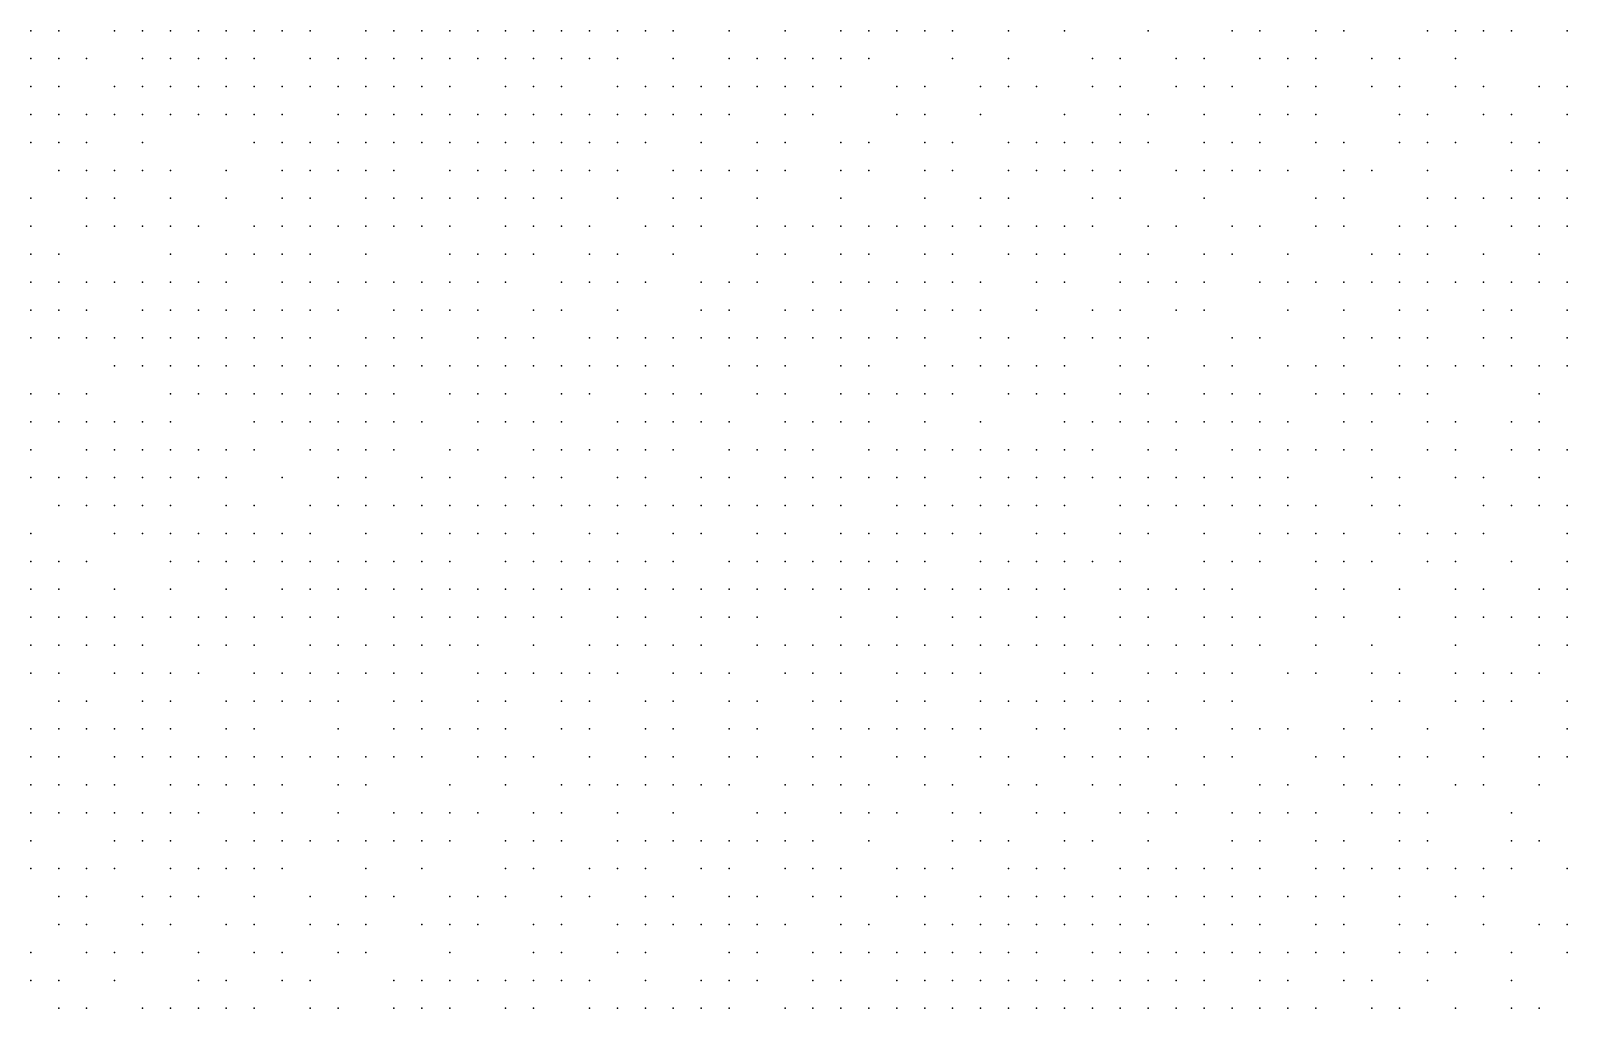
# Model space of a CAD drawing. Extents: x 429 to 793, y 817 to 1241.
# Drawn here: x 701.66 to 741.81, y 1055.32 to 1080.87 of the extents above; entities that cross this region are included whole.
import ezdxf

# ---------------------------------------------------------------- set-up
doc = ezdxf.new("R2010")
doc.units = 0

msp = doc.modelspace()

# ---------------------------------------------------------------- linework, layer by layer
for p in [(701.66, 1080.87, 201.163), (702.39, 1080.87, 201.115), (703.85, 1080.87, 200.645), (704.58, 1080.87, 200.278), (705.31, 1080.87, 199.633), (706.04, 1080.87, 199.17), (706.77, 1080.87, 199.068), (707.5, 1080.87, 198.39), (708.23, 1080.87, 198), (708.96, 1080.87, 197.768), (710.42, 1080.87, 197.277), (711.15, 1080.87, 196.85), (711.88, 1080.87, 196.733), (712.61, 1080.87, 196.42), (713.34, 1080.87, 196.03), (714.07, 1080.87, 195.64), (714.8, 1080.87, 195.51), (715.53, 1080.87, 195.12), (716.26, 1080.87, 194.683), (716.99, 1080.87, 194.367), (717.72, 1080.87, 193.714), (718.45, 1080.87, 193.183), (719.91, 1080.87, 192.343), (721.37, 1080.87, 191.603), (722.83, 1080.87, 190.417), (723.56, 1080.87, 189.913), (724.29, 1080.87, 189.41), (725.02, 1080.87, 188.497), (725.75, 1080.87, 188.003), (727.21, 1080.87, 186.348), (728.67, 1080.87, 184.32), (730.86, 1080.87, 181.657), (733.05, 1080.87, 178.73), (733.78, 1080.87, 177.65), (735.24, 1080.87, 176.01), (735.97, 1080.87, 175.04), (738.16, 1080.87, 172.507), (738.89, 1080.87, 171.533), (739.62, 1080.87, 170.993), (740.35, 1080.87, 169.987), (741.81, 1080.87, 168.51), (701.66, 1080.14, 200.967), (702.39, 1080.14, 200.583), (703.12, 1080.14, 200.27), (704.58, 1080.14, 200.043), (705.31, 1080.14, 199.647), (706.04, 1080.14, 199.29), (706.77, 1080.14, 198.983), (707.5, 1080.14, 198.557), (708.96, 1080.14, 198.13), (709.69, 1080.14, 197.907), (710.42, 1080.14, 197.378), (711.15, 1080.14, 197.155), (711.88, 1080.14, 197.038), (712.61, 1080.14, 196.68), (713.34, 1080.14, 196.29), (714.07, 1080.14, 196.024), (714.8, 1080.14, 195.758), (715.53, 1080.14, 195.23), (716.26, 1080.14, 194.803), (716.99, 1080.14, 194.487), (718.45, 1080.14, 193.317), (719.91, 1080.14, 192.602), (720.64, 1080.14, 192.063), (721.37, 1080.14, 191.65), (722.1, 1080.14, 191.227), (722.83, 1080.14, 190.684), (723.56, 1080.14, 189.877), (725.75, 1080.14, 188.095), (727.21, 1080.14, 186.35), (729.4, 1080.14, 183.183), (730.13, 1080.14, 182.093), (731.59, 1080.14, 179.973), (732.32, 1080.14, 178.937), (733.78, 1080.14, 177.445), (734.51, 1080.14, 176.73), (735.24, 1080.14, 175.86), (736.7, 1080.14, 174.373), (737.43, 1080.14, 173.652), (738.89, 1080.14, 171.82), (701.66, 1079.41, 201.193), (702.39, 1079.41, 200.837), (703.85, 1079.41, 200.48), (704.58, 1079.41, 200.323), (705.31, 1079.41, 199.788), (706.04, 1079.41, 199.63), (706.77, 1079.41, 199.2), (707.5, 1079.41, 198.99), (708.23, 1079.41, 198.79), (708.96, 1079.41, 198.39), (709.69, 1079.41, 198.253), (710.42, 1079.41, 197.857), (711.15, 1079.41, 197.46), (711.88, 1079.41, 197.07), (712.61, 1079.41, 196.787), (714.07, 1079.41, 196.131), (714.8, 1079.41, 195.865), (715.53, 1079.41, 195.34), (716.99, 1079.41, 194.597), (717.72, 1079.41, 194.17), (718.45, 1079.41, 193.575), (719.18, 1079.41, 192.98), (719.91, 1079.41, 192.693), (720.64, 1079.41, 192.153), (721.37, 1079.41, 191.667), (722.1, 1079.41, 191.173), (722.83, 1079.41, 190.631), (724.29, 1079.41, 189.32), (725.02, 1079.41, 188.417), (726.48, 1079.41, 186.793), (727.21, 1079.41, 186.267), (727.94, 1079.41, 185.255), (729.4, 1079.41, 183.61), (730.13, 1079.41, 182.53), (731.59, 1079.41, 180.337), (732.32, 1079.41, 179.763), (733.05, 1079.41, 178.888), (734.51, 1079.41, 176.78), (735.24, 1079.41, 175.81), (736.7, 1079.41, 174.223), (737.43, 1079.41, 173.707), (738.89, 1079.41, 171.64), (739.62, 1079.41, 171.137), (741.08, 1079.41, 169.668), (741.81, 1079.41, 168.913), (701.66, 1078.68, 201.627), (702.39, 1078.68, 201.245), (703.12, 1078.68, 201.29), (703.85, 1078.68, 200.93), (704.58, 1078.68, 200.57), (705.31, 1078.68, 200.21), (706.04, 1078.68, 200.008), (706.77, 1078.68, 199.85), (707.5, 1078.68, 199.45), (708.23, 1078.68, 199.05), (709.69, 1078.68, 198.376), (710.42, 1078.68, 198.102), (711.15, 1078.68, 197.563), (711.88, 1078.68, 197.28), (712.61, 1078.68, 196.893), (713.34, 1078.68, 196.503), (714.07, 1078.68, 196.238), (714.8, 1078.68, 195.837), (715.53, 1078.68, 195.45), (716.26, 1078.68, 195.15), (716.99, 1078.68, 194.677), (717.72, 1078.68, 194.26), (718.45, 1078.68, 193.833), (719.18, 1078.68, 193.323), (719.91, 1078.68, 192.657), (721.37, 1078.68, 191.683), (722.1, 1078.68, 191.19), (724.29, 1078.68, 189.247), (725.02, 1078.68, 188.193), (726.48, 1078.68, 187.19), (728.67, 1078.68, 183.975), (730.13, 1078.68, 182.36), (730.86, 1078.68, 181.237), (732.32, 1078.68, 179.713), (733.78, 1078.68, 177.962), (734.51, 1078.68, 177.09), (735.24, 1078.68, 176.115), (737.43, 1078.68, 173.603), (738.16, 1078.68, 173.025), (739.62, 1078.68, 170.91), (740.35, 1078.68, 170.52), (741.81, 1078.68, 168.45), (701.66, 1077.95, 201.77), (702.39, 1077.95, 201.65), (703.12, 1077.95, 201.23), (704.58, 1077.95, 200.69), (707.5, 1077.95, 199.583), (708.23, 1077.95, 199.143), (708.96, 1077.95, 198.837), (709.69, 1077.95, 198.562), (710.42, 1077.95, 198.195), (711.15, 1077.95, 197.667), (711.88, 1077.95, 197.383), (712.61, 1077.95, 196.997), (713.34, 1077.95, 196.61), (714.07, 1077.95, 196.223), (714.8, 1077.95, 195.917), (715.53, 1077.95, 195.53), (716.26, 1077.95, 195.23), (716.99, 1077.95, 194.767), (717.72, 1077.95, 194.35), (719.18, 1077.95, 193.497), (720.64, 1077.95, 192.187), (721.37, 1077.95, 191.7), (722.83, 1077.95, 190.713), (723.56, 1077.95, 189.697), (725.02, 1077.95, 188.65), (725.75, 1077.95, 187.59), (727.21, 1077.95, 185.973), (727.94, 1077.95, 184.887), (728.67, 1077.95, 184.343), (729.4, 1077.95, 183.263), (730.13, 1077.95, 182.19), (730.86, 1077.95, 181.123), (732.32, 1077.95, 179.563), (733.05, 1077.95, 178.533), (733.78, 1077.95, 178.017), (735.24, 1077.95, 175.96), (735.97, 1077.95, 175.45), (737.43, 1077.95, 173.907), (738.16, 1077.95, 172.86), (738.89, 1077.95, 171.82), (740.35, 1077.95, 170.545), (741.08, 1077.95, 169.79), (702.39, 1077.22, 201.688), (703.12, 1077.22, 201.29), (703.85, 1077.22, 200.99), (704.58, 1077.22, 200.75), (705.31, 1077.22, 200.45), (706.77, 1077.22, 199.97), (708.23, 1077.22, 199.317), (708.96, 1077.22, 198.93), (709.69, 1077.22, 198.543), (710.42, 1077.22, 198.393), (711.15, 1077.22, 197.77), (712.61, 1077.22, 197.233), (713.34, 1077.22, 196.697), (714.07, 1077.22, 196.39), (714.8, 1077.22, 195.997), (715.53, 1077.22, 195.61), (716.26, 1077.22, 195.31), (716.99, 1077.22, 194.857), (718.45, 1077.22, 194.08), (719.18, 1077.22, 193.587), (719.91, 1077.22, 192.655), (720.64, 1077.22, 192.337), (721.37, 1077.22, 191.513), (722.83, 1077.22, 190.527), (723.56, 1077.22, 189.693), (725.02, 1077.22, 187.94), (725.75, 1077.22, 187.41), (727.21, 1077.22, 185.737), (727.94, 1077.22, 184.82), (728.67, 1077.22, 183.615), (729.4, 1077.22, 183.157), (730.13, 1077.22, 182.03), (731.59, 1077.22, 180.45), (732.32, 1077.22, 179.685), (733.05, 1077.22, 178.915), (733.78, 1077.22, 177.927), (734.51, 1077.22, 177.053), (735.97, 1077.22, 175.408), (736.7, 1077.22, 174.815), (738.16, 1077.22, 173.193), (740.35, 1077.22, 170.678), (741.08, 1077.22, 169.67), (741.81, 1077.22, 168.703), (701.66, 1076.49, 201.683), (703.12, 1076.49, 201.367), (703.85, 1076.49, 201.05), (705.31, 1076.49, 200.57), (706.77, 1076.49, 200.09), (708.23, 1076.49, 199.383), (708.96, 1076.49, 199.01), (710.42, 1076.49, 198.48), (711.15, 1076.49, 197.857), (711.88, 1076.49, 197.588), (712.61, 1076.49, 197.32), (713.34, 1076.49, 196.783), (714.07, 1076.49, 196.477), (714.8, 1076.49, 196.083), (715.53, 1076.49, 195.69), (716.99, 1076.49, 194.697), (718.45, 1076.49, 193.56), (719.18, 1076.49, 193.427), (720.64, 1076.49, 192.15), (722.83, 1076.49, 190.313), (725.02, 1076.49, 187.76), (726.48, 1076.49, 186.237), (727.21, 1076.49, 185.707), (729.4, 1076.49, 182.513), (730.13, 1076.49, 181.443), (732.32, 1076.49, 179.232), (735.24, 1076.49, 176.158), (735.97, 1076.49, 175.283), (738.16, 1076.49, 173.072), (738.89, 1076.49, 172.18), (739.62, 1076.49, 171.587), (740.35, 1076.49, 170.563), (741.08, 1076.49, 170.057), (741.81, 1076.49, 169.127), (701.66, 1075.76, 201.755), (703.12, 1075.76, 201.372), (703.85, 1075.76, 201.095), (704.58, 1075.76, 200.86), (705.31, 1075.76, 200.67), (706.04, 1075.76, 200.38), (707.5, 1075.76, 199.837), (708.23, 1075.76, 199.463), (708.96, 1075.76, 199.09), (709.69, 1075.76, 198.71), (710.42, 1075.76, 198.33), (711.15, 1075.76, 198.03), (711.88, 1075.76, 197.675), (712.61, 1075.76, 197.257), (714.07, 1075.76, 196.54), (714.8, 1075.76, 196.21), (715.53, 1075.76, 195.537), (716.26, 1075.76, 195.113), (717.72, 1075.76, 194.12), (718.45, 1075.76, 193.693), (719.18, 1075.76, 193.263), (720.64, 1075.76, 191.65), (721.37, 1075.76, 191.14), (722.1, 1075.76, 190.62), (722.83, 1075.76, 190.1), (723.56, 1075.76, 189.09), (724.29, 1075.76, 188.6), (725.02, 1075.76, 187.613), (725.75, 1075.76, 187.117), (726.48, 1075.76, 186.09), (727.21, 1075.76, 185.56), (727.94, 1075.76, 184.54), (728.67, 1075.76, 183.963), (729.4, 1075.76, 182.91), (730.86, 1075.76, 181.35), (731.59, 1075.76, 180.31), (733.05, 1075.76, 178.78), (733.78, 1075.76, 178.01), (735.24, 1075.76, 176.22), (735.97, 1075.76, 175.71), (737.43, 1075.76, 173.66), (738.16, 1075.76, 173.14), (738.89, 1075.76, 172.177), (740.35, 1075.76, 170.527), (741.08, 1075.76, 169.983), (741.81, 1075.76, 169.43), (701.66, 1075.03, 201.74), (702.39, 1075.03, 201.51), (705.31, 1075.03, 200.48), (706.77, 1075.03, 199.95), (707.5, 1075.03, 199.73), (708.23, 1075.03, 199.543), (708.96, 1075.03, 199.17), (710.42, 1075.03, 198.41), (712.61, 1075.03, 197.117), (713.34, 1075.03, 196.73), (714.07, 1075.03, 196.4), (714.8, 1075.03, 196.07), (716.26, 1075.03, 194.96), (716.99, 1075.03, 194.383), (718.45, 1075.03, 193.53), (720.64, 1075.03, 191.818), (721.37, 1075.03, 190.943), (722.83, 1075.03, 189.703), (723.56, 1075.03, 188.877), (725.02, 1075.03, 187.625), (725.75, 1075.03, 186.88), (727.21, 1075.03, 185.41), (727.94, 1075.03, 184.308), (728.67, 1075.03, 183.25), (730.13, 1075.03, 181.71), (730.86, 1075.03, 181.203), (732.32, 1075.03, 179.613), (733.05, 1075.03, 178.645), (734.51, 1075.03, 177.115), (736.7, 1075.03, 174.825), (737.43, 1075.03, 174.06), (738.16, 1075.03, 173.5), (739.62, 1075.03, 171.735), (741.08, 1075.03, 169.943), (701.66, 1074.3, 201.693), (702.39, 1074.3, 201.555), (703.12, 1074.3, 201.208), (703.85, 1074.3, 201.14), (704.58, 1074.3, 200.857), (705.31, 1074.3, 200.573), (706.04, 1074.3, 200.29), (706.77, 1074.3, 199.897), (708.23, 1074.3, 199.337), (708.96, 1074.3, 198.945), (709.69, 1074.3, 198.772), (710.42, 1074.3, 198.193), (711.15, 1074.3, 197.83), (711.88, 1074.3, 197.437), (712.61, 1074.3, 196.977), (713.34, 1074.3, 196.59), (714.07, 1074.3, 196.26), (715.53, 1074.3, 195.23), (716.26, 1074.3, 194.872), (716.99, 1074.3, 194.22), (717.72, 1074.3, 193.793), (719.18, 1074.3, 192.776), (719.91, 1074.3, 192.071), (720.64, 1074.3, 191.28), (722.1, 1074.3, 190.21), (722.83, 1074.3, 189.673), (723.56, 1074.3, 188.663), (724.29, 1074.3, 187.743), (725.02, 1074.3, 187.048), (725.75, 1074.3, 186.655), (726.48, 1074.3, 185.79), (727.94, 1074.3, 184.103), (728.67, 1074.3, 183.56), (730.13, 1074.3, 181.55), (730.86, 1074.3, 181.043), (731.59, 1074.3, 180.49), (732.32, 1074.3, 179.523), (733.78, 1074.3, 178.003), (734.51, 1074.3, 176.99), (735.24, 1074.3, 176.483), (735.97, 1074.3, 175.47), (736.7, 1074.3, 174.96), (737.43, 1074.3, 173.94), (738.16, 1074.3, 173.508), (738.89, 1074.3, 172.732), (739.62, 1074.3, 171.877), (740.35, 1074.3, 170.85), (741.08, 1074.3, 170.42), (741.81, 1074.3, 169.65), (701.66, 1073.57, 201.623), (702.39, 1073.57, 201.275), (703.12, 1073.57, 200.86), (704.58, 1073.57, 200.435), (705.31, 1073.57, 200.302), (706.04, 1073.57, 200.035), (706.77, 1073.57, 199.682), (707.5, 1073.57, 199.505), (708.23, 1073.57, 199.113), (708.96, 1073.57, 198.548), (709.69, 1073.57, 198.357), (711.15, 1073.57, 197.63), (711.88, 1073.57, 197.237), (712.61, 1073.57, 196.843), (713.34, 1073.57, 196.293), (714.8, 1073.57, 195.331), (715.53, 1073.57, 195.067), (716.99, 1073.57, 194.053), (719.18, 1073.57, 192.323), (719.91, 1073.57, 191.897), (721.37, 1073.57, 190.55), (722.1, 1073.57, 190.013), (722.83, 1073.57, 188.94), (724.29, 1073.57, 188.02), (725.02, 1073.57, 187.097), (725.75, 1073.57, 186.633), (726.48, 1073.57, 185.69), (727.94, 1073.57, 184.042), (729.4, 1073.57, 182.622), (730.13, 1073.57, 181.863), (731.59, 1073.57, 180.407), (732.32, 1073.57, 179.597), (734.51, 1073.57, 177.427), (735.97, 1073.57, 175.8), (737.43, 1073.57, 174.383), (738.16, 1073.57, 173.33), (739.62, 1073.57, 171.757), (740.35, 1073.57, 171.303), (741.81, 1073.57, 169.56), (701.66, 1072.84, 201.1), (702.39, 1072.84, 200.927), (703.12, 1072.84, 200.58), (703.85, 1072.84, 200.507), (704.58, 1072.84, 200.18), (705.31, 1072.84, 200.047), (706.04, 1072.84, 199.78), (706.77, 1072.84, 199.427), (707.5, 1072.84, 199.073), (708.23, 1072.84, 198.72), (708.96, 1072.84, 198.34), (710.42, 1072.84, 197.795), (711.15, 1072.84, 197.415), (711.88, 1072.84, 197.228), (713.34, 1072.84, 196.137), (714.07, 1072.84, 195.723), (714.8, 1072.84, 195.31), (716.26, 1072.84, 194.313), (716.99, 1072.84, 193.887), (717.72, 1072.84, 193.077), (718.45, 1072.84, 192.693), (719.18, 1072.84, 192.15), (719.91, 1072.84, 191.612), (720.64, 1072.84, 190.904), (721.37, 1072.84, 190.367), (722.1, 1072.84, 189.47), (722.83, 1072.84, 189.205), (723.56, 1072.84, 188.333), (724.29, 1072.84, 187.873), (725.02, 1072.84, 186.95), (726.48, 1072.84, 185.457), (727.21, 1072.84, 184.73), (728.67, 1072.84, 182.92), (729.4, 1072.84, 182.423), (730.13, 1072.84, 181.727), (730.86, 1072.84, 180.863), (733.05, 1072.84, 178.733), (733.78, 1072.84, 177.863), (735.97, 1072.84, 175.777), (736.7, 1072.84, 175.27), (737.43, 1072.84, 174.505), (738.16, 1072.84, 173.74), (739.62, 1072.84, 172.21), (740.35, 1072.84, 171.44), (741.81, 1072.84, 170.13), (703.85, 1072.11, 200.242), (704.58, 1072.11, 199.905), (705.31, 1072.11, 199.842), (706.04, 1072.11, 199.505), (706.77, 1072.11, 199.378), (707.5, 1072.11, 198.808), (708.23, 1072.11, 198.475), (708.96, 1072.11, 198.132), (709.69, 1072.11, 197.96), (710.42, 1072.11, 197.58), (711.15, 1072.11, 197.012), (711.88, 1072.11, 196.95), (712.61, 1072.11, 196.387), (713.34, 1072.11, 195.98), (714.07, 1072.11, 195.567), (714.8, 1072.11, 195.153), (715.53, 1072.11, 194.74), (716.26, 1072.11, 193.663), (716.99, 1072.11, 193.237), (717.72, 1072.11, 192.853), (718.45, 1072.11, 192.47), (719.91, 1072.11, 191.21), (720.64, 1072.11, 190.717), (721.37, 1072.11, 189.735), (722.83, 1072.11, 188.647), (723.56, 1072.11, 188.187), (725.02, 1072.11, 186.657), (725.75, 1072.11, 185.73), (726.48, 1072.11, 185.237), (727.21, 1072.11, 184.25), (727.94, 1072.11, 183.757), (728.67, 1072.11, 183.263), (730.13, 1072.11, 181.777), (730.86, 1072.11, 180.852), (732.32, 1072.11, 179.293), (733.05, 1072.11, 178.797), (734.51, 1072.11, 177.293), (735.24, 1072.11, 176.79), (735.97, 1072.11, 175.713), (737.43, 1072.11, 174.075), (738.16, 1072.11, 173.198), (738.89, 1072.11, 172.657), (739.62, 1072.11, 172.12), (740.35, 1072.11, 171.613), (741.08, 1072.11, 170.59), (741.81, 1072.11, 169.59), (701.66, 1071.38, 200.66), (702.39, 1071.38, 200.537), (703.12, 1071.38, 200.29), (705.31, 1071.38, 199.568), (706.04, 1071.38, 199.103), (706.77, 1071.38, 198.897), (707.5, 1071.38, 198.563), (708.23, 1071.38, 198.23), (708.96, 1071.38, 197.887), (709.69, 1071.38, 197.543), (710.42, 1071.38, 197.2), (711.15, 1071.38, 196.722), (712.61, 1071.38, 196.112), (713.34, 1071.38, 195.497), (714.07, 1071.38, 195.015), (715.53, 1071.38, 193.873), (716.26, 1071.38, 193.44), (717.72, 1071.38, 192.63), (718.45, 1071.38, 192.14), (719.18, 1071.38, 191.48), (720.64, 1071.38, 190), (721.37, 1071.38, 189.5), (722.83, 1071.38, 188.357), (723.56, 1071.38, 187.738), (724.29, 1071.38, 186.98), (725.02, 1071.38, 186.52), (725.75, 1071.38, 185.525), (727.21, 1071.38, 184.08), (727.94, 1071.38, 183.667), (728.67, 1071.38, 182.635), (730.13, 1071.38, 181.687), (730.86, 1071.38, 180.67), (732.32, 1071.38, 179.68), (733.05, 1071.38, 178.688), (733.78, 1071.38, 178.195), (735.24, 1071.38, 176.695), (735.97, 1071.38, 176.157), (736.7, 1071.38, 175.175), (737.43, 1071.38, 174.665), (738.16, 1071.38, 173.98), (741.08, 1071.38, 170.935), (701.66, 1070.65, 200.37), (702.39, 1070.65, 200.247), (703.12, 1070.65, 200), (703.85, 1070.65, 199.743), (704.58, 1070.65, 199.487), (705.31, 1070.65, 199.23), (707.5, 1070.65, 198.29), (708.23, 1070.65, 197.85), (708.96, 1070.65, 197.783), (709.69, 1070.65, 197.335), (710.42, 1070.65, 196.83), (711.15, 1070.65, 196.44), (711.88, 1070.65, 196.245), (713.34, 1070.65, 195.152), (714.07, 1070.65, 194.49), (714.8, 1070.65, 194.09), (715.53, 1070.65, 193.711), (716.99, 1070.65, 192.79), (717.72, 1070.65, 192.353), (718.45, 1070.65, 191.753), (719.18, 1070.65, 191.26), (719.91, 1070.65, 190.41), (721.37, 1070.65, 189.357), (722.1, 1070.65, 188.857), (722.83, 1070.65, 188.213), (723.56, 1070.65, 187.595), (725.02, 1070.65, 186.38), (726.48, 1070.65, 184.963), (728.67, 1070.65, 183.083), (729.4, 1070.65, 182.093), (730.13, 1070.65, 181.527), (730.86, 1070.65, 181.04), (731.59, 1070.65, 180.06), (732.32, 1070.65, 179.57), (733.05, 1070.65, 178.83), (733.78, 1070.65, 178.09), (734.51, 1070.65, 177.593), (735.97, 1070.65, 176.093), (736.7, 1070.65, 175.08), (738.16, 1070.65, 174.06), (738.89, 1070.65, 173.148), (740.35, 1070.65, 171.523), (741.08, 1070.65, 171.017), (701.66, 1069.92, 199.965), (703.12, 1069.92, 199.595), (703.85, 1069.92, 199.21), (704.58, 1069.92, 199.085), (705.31, 1069.92, 198.835), (706.04, 1069.92, 198.512), (706.77, 1069.92, 198.35), (707.5, 1069.92, 197.91), (708.96, 1069.92, 197.403), (709.69, 1069.92, 196.797), (710.42, 1069.92, 196.46), (711.15, 1069.92, 196.07), (712.61, 1069.92, 195.29), (713.34, 1069.92, 194.827), (714.8, 1069.92, 193.873), (715.53, 1069.92, 193.494), (716.26, 1069.92, 193.007), (716.99, 1069.92, 192.573), (717.72, 1069.92, 191.917), (718.45, 1069.92, 191.477), (719.91, 1069.92, 190.09), (720.64, 1069.92, 189.633), (721.37, 1069.92, 189.173), (722.1, 1069.92, 188.53), (723.56, 1069.92, 187.157), (724.29, 1069.92, 186.7), (725.02, 1069.92, 185.78), (725.75, 1069.92, 185.32), (726.48, 1069.92, 184.918), (727.21, 1069.92, 184.246), (727.94, 1069.92, 183.44), (728.67, 1069.92, 182.97), (729.4, 1069.92, 182.098), (730.86, 1069.92, 180.525), (731.59, 1069.92, 180.01), (733.05, 1069.92, 178.77), (733.78, 1069.92, 178.03), (734.51, 1069.92, 177.573), (735.24, 1069.92, 177.04), (735.97, 1069.92, 176.198), (736.7, 1069.92, 175.438), (738.16, 1069.92, 174.03), (738.89, 1069.92, 173.51), (740.35, 1069.92, 171.985), (741.08, 1069.92, 170.97), (741.81, 1069.92, 170.46), (701.66, 1069.19, 199.427), (702.39, 1069.19, 199.577), (703.12, 1069.19, 199.2), (703.85, 1069.19, 198.94), (704.58, 1069.19, 198.69), (705.31, 1069.19, 198.44), (706.04, 1069.19, 198.117), (706.77, 1069.19, 197.793), (708.23, 1069.19, 197.47), (709.69, 1069.19, 196.525), (710.42, 1069.19, 196.085), (711.88, 1069.19, 195.313), (712.61, 1069.19, 194.94), (714.07, 1069.19, 193.902), (714.8, 1069.19, 193.657), (715.53, 1069.19, 193.223), (716.99, 1069.19, 191.7), (717.72, 1069.19, 191.26), (719.18, 1069.19, 190.363), (719.91, 1069.19, 190.058), (721.37, 1069.19, 188.683), (722.1, 1069.19, 188.377), (722.83, 1069.19, 187.517), (723.56, 1069.19, 187.06), (724.29, 1069.19, 186.603), (725.02, 1069.19, 185.683), (726.48, 1069.19, 184.783), (727.21, 1069.19, 184.179), (727.94, 1069.19, 183.373), (728.67, 1069.19, 182.875), (729.4, 1069.19, 181.935), (730.13, 1069.19, 181.695), (730.86, 1069.19, 180.965), (731.59, 1069.19, 179.988), (732.32, 1069.19, 179.505), (733.05, 1069.19, 179.015), (733.78, 1069.19, 178.37), (734.51, 1069.19, 177.513), (736.7, 1069.19, 175.393), (737.43, 1069.19, 174.99), (738.89, 1069.19, 173.47), (739.62, 1069.19, 172.96), (741.08, 1069.19, 171.43), (702.39, 1068.46, 198.78), (703.12, 1068.46, 198.803), (703.85, 1068.46, 198.415), (704.58, 1068.46, 198.428), (705.31, 1068.46, 198.04), (706.77, 1068.46, 197.555), (707.5, 1068.46, 197.08), (708.96, 1068.46, 196.59), (709.69, 1068.46, 196.15), (710.42, 1068.46, 195.605), (711.15, 1068.46, 195.337), (711.88, 1068.46, 194.963), (712.61, 1068.46, 194.59), (713.34, 1068.46, 194.207), (714.07, 1068.46, 193.823), (714.8, 1068.46, 193.44), (715.53, 1068.46, 193.007), (716.26, 1068.46, 192.325), (716.99, 1068.46, 191.67), (717.72, 1068.46, 191.2), (718.45, 1068.46, 190.633), (719.18, 1068.46, 190.21), (719.91, 1068.46, 189.905), (720.64, 1068.46, 189.143), (721.37, 1068.46, 188.683), (722.1, 1068.46, 187.837), (722.83, 1068.46, 187.4), (724.29, 1068.46, 186.507), (725.02, 1068.46, 185.603), (725.75, 1068.46, 185.16), (726.48, 1068.46, 184.703), (727.21, 1068.46, 184.167), (727.94, 1068.46, 183.25), (728.67, 1068.46, 182.79), (730.13, 1068.46, 181.37), (730.86, 1068.46, 180.89), (731.59, 1068.46, 180.407), (732.32, 1068.46, 179.44), (733.05, 1068.46, 178.95), (733.78, 1068.46, 178.46), (734.51, 1068.46, 177.583), (735.24, 1068.46, 176.99), (736.7, 1068.46, 175.493), (737.43, 1068.46, 174.595), (739.62, 1068.46, 172.95), (740.35, 1068.46, 172.43), (741.08, 1068.46, 171.535), (741.81, 1068.46, 171.13), (701.66, 1067.73, 199.125), (703.85, 1067.73, 197.883), (704.58, 1067.73, 198.027), (705.31, 1067.73, 197.64), (706.04, 1067.73, 197.598), (706.77, 1067.73, 197.007), (707.5, 1067.73, 196.69), (708.23, 1067.73, 196.363), (708.96, 1067.73, 196.037), (710.42, 1067.73, 195.71), (711.88, 1067.73, 194.728), (712.61, 1067.73, 194.16), (713.34, 1067.73, 193.73), (714.07, 1067.73, 193.067), (714.8, 1067.73, 193.253), (716.26, 1067.73, 192.045), (716.99, 1067.73, 191.39), (718.45, 1067.73, 190.447), (719.18, 1067.73, 190.023), (720.64, 1067.73, 188.99), (721.37, 1067.73, 188.567), (722.83, 1067.73, 187.283), (723.56, 1067.73, 186.847), (724.29, 1067.73, 186.41), (725.02, 1067.73, 185.523), (725.75, 1067.73, 185.08), (726.48, 1067.73, 184.623), (727.94, 1067.73, 183.33), (728.67, 1067.73, 182.64), (730.13, 1067.73, 181.323), (730.86, 1067.73, 180.83), (732.32, 1067.73, 179.777), (733.78, 1067.73, 178.427), (734.51, 1067.73, 177.93), (735.24, 1067.73, 177.195), (735.97, 1067.73, 176.46), (737.43, 1067.73, 174.955), (738.16, 1067.73, 174.452), (738.89, 1067.73, 173.805), (739.62, 1067.73, 172.92), (741.81, 1067.73, 171.353), (701.66, 1067, 198.6), (702.39, 1067, 198.37), (703.12, 1067, 198.127), (705.31, 1067, 197.25), (706.04, 1067, 197.012), (706.77, 1067, 196.775), (707.5, 1067, 196.385), (708.23, 1067, 196.293), (708.96, 1067, 195.895), (709.69, 1067, 195.42), (710.42, 1067, 195.05), (711.15, 1067, 194.865), (711.88, 1067, 194.443), (712.61, 1067, 193.875), (714.07, 1067, 192.88), (714.8, 1067, 192.515), (715.53, 1067, 192.013), (716.26, 1067, 191.58), (716.99, 1067, 191.14), (717.72, 1067, 190.842), (718.45, 1067, 190.551), (719.91, 1067, 189.257), (720.64, 1067, 188.863), (721.37, 1067, 188.467), (722.1, 1067, 187.913), (722.83, 1067, 187.183), (723.56, 1067, 186.747), (724.29, 1067, 186.33), (725.02, 1067, 185.463), (726.48, 1067, 184.503), (727.21, 1067, 184.057), (727.94, 1067, 183.153), (728.67, 1067, 182.95), (729.4, 1067, 182.26), (730.13, 1067, 181.757), (732.32, 1067, 179.728), (733.05, 1067, 178.883), (733.78, 1067, 178.615), (735.24, 1067, 177.4), (735.97, 1067, 176.42), (736.7, 1067, 175.92), (738.16, 1067, 174.42), (738.89, 1067, 173.913), (740.35, 1067, 172.64), (741.81, 1067, 171.355), (701.66, 1066.27, 198.187), (702.39, 1066.27, 198.06), (703.85, 1066.27, 197.695), (705.31, 1066.27, 197.315), (706.77, 1066.27, 196.47), (708.23, 1066.27, 195.988), (708.96, 1066.27, 195.447), (709.69, 1066.27, 195.13), (710.42, 1066.27, 194.812), (711.15, 1066.27, 194.495), (711.88, 1066.27, 194.02), (712.61, 1066.27, 193.64), (713.34, 1066.27, 193.37), (714.07, 1066.27, 193.125), (714.8, 1066.27, 192.355), (715.53, 1066.27, 192.15), (716.26, 1066.27, 191.785), (716.99, 1066.27, 190.983), (717.72, 1066.27, 190.685), (718.45, 1066.27, 190.394), (719.18, 1066.27, 189.523), (719.91, 1066.27, 189.13), (720.64, 1066.27, 188.737), (721.37, 1066.27, 188.34), (722.1, 1066.27, 187.812), (722.83, 1066.27, 187.083), (723.56, 1066.27, 186.667), (724.29, 1066.27, 186.25), (725.02, 1066.27, 185.323), (725.75, 1066.27, 184.9), (726.48, 1066.27, 184.453), (727.21, 1066.27, 184.007), (727.94, 1066.27, 183.103), (728.67, 1066.27, 182.647), (730.13, 1066.27, 181.717), (730.86, 1066.27, 181.128), (731.59, 1066.27, 180.295), (732.32, 1066.27, 179.82), (733.05, 1066.27, 179.34), (735.24, 1066.27, 177.403), (735.97, 1066.27, 176.917), (737.43, 1066.27, 175.68), (738.89, 1066.27, 173.923), (739.62, 1066.27, 173.42), (741.08, 1066.27, 171.875), (741.81, 1066.27, 171.36), (701.66, 1065.54, 198.077), (702.39, 1065.54, 197.75), (703.12, 1065.54, 197.497), (703.85, 1065.54, 197.37), (704.58, 1065.54, 196.99), (705.31, 1065.54, 196.625), (706.04, 1065.54, 196.687), (706.77, 1065.54, 196.383), (707.5, 1065.54, 196.08), (708.23, 1065.54, 195.525), (708.96, 1065.54, 195.168), (709.69, 1065.54, 194.97), (711.15, 1065.54, 194.23), (711.88, 1065.54, 193.863), (712.61, 1065.54, 193.323), (713.34, 1065.54, 193.21), (714.07, 1065.54, 192.56), (714.8, 1065.54, 192.195), (715.53, 1065.54, 191.697), (716.99, 1065.54, 190.827), (717.72, 1065.54, 190.23), (719.18, 1065.54, 189.397), (719.91, 1065.54, 189.003), (720.64, 1065.54, 188.61), (722.83, 1065.54, 187.003), (724.29, 1065.54, 186.17), (725.75, 1065.54, 184.897), (726.48, 1065.54, 184.562), (727.94, 1065.54, 183.557), (728.67, 1065.54, 182.643), (730.13, 1065.54, 181.837), (730.86, 1065.54, 180.775), (732.32, 1065.54, 179.823), (733.05, 1065.54, 179.35), (733.78, 1065.54, 178.867), (735.24, 1065.54, 177.413), (735.97, 1065.54, 176.922), (737.43, 1065.54, 175.31), (738.89, 1065.54, 174.437), (739.62, 1065.54, 173.933), (740.35, 1065.54, 172.913), (741.08, 1065.54, 172.397), (741.81, 1065.54, 171.88), (701.66, 1064.81, 197.833), (702.39, 1064.81, 197.58), (703.12, 1064.81, 197.423), (703.85, 1064.81, 197.095), (704.58, 1064.81, 197.042), (706.04, 1064.81, 196.26), (706.77, 1064.81, 196.115), (707.5, 1064.81, 195.825), (708.96, 1064.81, 195.007), (709.69, 1064.81, 194.81), (710.42, 1064.81, 194.492), (711.15, 1064.81, 194.073), (711.88, 1064.81, 193.55), (712.61, 1064.81, 193.167), (713.34, 1064.81, 192.783), (714.8, 1064.81, 191.97), (716.26, 1064.81, 191.11), (716.99, 1064.81, 190.776), (717.72, 1064.81, 190.442), (718.45, 1064.81, 190.107), (719.18, 1064.81, 189.397), (720.64, 1064.81, 188.61), (721.37, 1064.81, 188.015), (722.1, 1064.81, 187.413), (722.83, 1064.81, 186.997), (723.56, 1064.81, 186.58), (724.29, 1064.81, 186.157), (725.02, 1064.81, 185.733), (725.75, 1064.81, 184.893), (726.48, 1064.81, 184.447), (727.21, 1064.81, 184), (727.94, 1064.81, 183.553), (728.67, 1064.81, 182.643), (729.4, 1064.81, 182.19), (730.13, 1064.81, 181.72), (730.86, 1064.81, 181.25), (731.59, 1064.81, 180.78), (732.32, 1064.81, 180.07), (733.05, 1064.81, 179.36), (733.78, 1064.81, 178.877), (735.24, 1064.81, 177.423), (736.7, 1064.81, 176.45), (738.89, 1064.81, 174.573), (741.08, 1064.81, 172.415), (741.81, 1064.81, 171.895), (701.66, 1064.08, 197.663), (702.39, 1064.08, 197.41), (703.85, 1064.08, 196.877), (704.58, 1064.08, 196.44), (705.31, 1064.08, 196.35), (706.04, 1064.08, 195.86), (707.5, 1064.08, 195.329), (708.23, 1064.08, 195.263), (708.96, 1064.08, 194.957), (709.69, 1064.08, 194.65), (710.42, 1064.08, 194.283), (711.15, 1064.08, 193.917), (711.88, 1064.08, 193.5), (713.34, 1064.08, 192.733), (714.07, 1064.08, 192.36), (714.8, 1064.08, 192.065), (715.53, 1064.08, 191.73), (716.26, 1064.08, 191.093), (716.99, 1064.08, 190.759), (718.45, 1064.08, 189.797), (719.18, 1064.08, 189.4), (719.91, 1064.08, 189.003), (721.37, 1064.08, 188.213), (722.1, 1064.08, 187.407), (722.83, 1064.08, 186.99), (724.29, 1064.08, 186.15), (725.02, 1064.08, 185.73), (725.75, 1064.08, 185.207), (726.48, 1064.08, 184.557), (728.67, 1064.08, 183.097), (729.4, 1064.08, 182.532), (730.86, 1064.08, 181.257), (731.59, 1064.08, 180.79), (732.32, 1064.08, 180.317), (733.05, 1064.08, 179.723), (734.51, 1064.08, 178.41), (735.24, 1064.08, 177.93), (736.7, 1064.08, 176.47), (737.43, 1064.08, 175.973), (738.89, 1064.08, 174.458), (739.62, 1064.08, 174.205), (740.35, 1064.08, 173.45), (741.08, 1064.08, 172.94), (702.39, 1063.35, 197.24), (703.12, 1063.35, 197.038), (704.58, 1063.35, 196.41), (705.31, 1063.35, 196.19), (706.77, 1063.35, 195.733), (707.5, 1063.35, 195.286), (708.23, 1063.35, 195.045), (708.96, 1063.35, 194.913), (709.69, 1063.35, 194.593), (711.15, 1063.35, 193.817), (711.88, 1063.35, 193.45), (713.34, 1063.35, 192.693), (714.07, 1063.35, 192.32), (715.53, 1063.35, 191.507), (716.26, 1063.35, 191.06), (717.72, 1063.35, 190.22), (718.45, 1063.35, 189.8), (719.91, 1063.35, 189.007), (720.64, 1063.35, 188.61), (722.1, 1063.35, 187.417), (722.83, 1063.35, 187.092), (724.29, 1063.35, 186.163), (725.02, 1063.35, 185.84), (726.48, 1063.35, 184.563), (727.21, 1063.35, 184.23), (727.94, 1063.35, 183.557), (728.67, 1063.35, 183.215), (729.4, 1063.35, 182.538), (730.13, 1063.35, 182.203), (730.86, 1063.35, 181.267), (732.32, 1063.35, 180.327), (733.05, 1063.35, 179.853), (736.7, 1063.35, 176.845), (737.43, 1063.35, 175.99), (738.89, 1063.35, 174.99), (739.62, 1063.35, 174.483), (740.35, 1063.35, 173.47), (741.81, 1063.35, 172.43), (701.66, 1062.62, 197.418), (702.39, 1062.62, 197.23), (703.12, 1062.62, 197.028), (703.85, 1062.62, 196.697), (704.58, 1062.62, 196.38), (705.31, 1062.62, 196.077), (706.77, 1062.62, 195.69), (707.5, 1062.62, 195.242), (709.69, 1062.62, 194.537), (711.15, 1062.62, 193.76), (711.88, 1062.62, 193.4), (712.61, 1062.62, 193.027), (713.34, 1062.62, 192.653), (714.07, 1062.62, 192.28), (715.53, 1062.62, 191.467), (716.26, 1062.62, 191.067), (717.72, 1062.62, 190.443), (718.45, 1062.62, 189.827), (719.91, 1062.62, 189.033), (720.64, 1062.62, 188.633), (722.1, 1062.62, 187.433), (722.83, 1062.62, 187.108), (723.56, 1062.62, 186.8), (724.29, 1062.62, 186.177), (725.02, 1062.62, 185.75), (725.75, 1062.62, 185.323), (726.48, 1062.62, 184.903), (727.94, 1062.62, 183.563), (728.67, 1062.62, 183.11), (730.13, 1062.62, 182.21), (730.86, 1062.62, 181.277), (731.59, 1062.62, 181.171), (733.05, 1062.62, 179.863), (733.78, 1062.62, 179.39), (734.51, 1062.62, 178.687), (735.97, 1062.62, 177.497), (736.7, 1062.62, 177.01), (738.16, 1062.62, 175.385), (739.62, 1062.62, 174.497), (741.81, 1062.62, 172.72), (701.66, 1061.89, 197.408), (702.39, 1061.89, 197.22), (703.85, 1061.89, 196.637), (704.58, 1061.89, 196.35), (705.31, 1061.89, 196.126), (706.04, 1061.89, 195.743), (706.77, 1061.89, 195.44), (707.5, 1061.89, 195.12), (708.23, 1061.89, 194.953), (708.96, 1061.89, 194.717), (709.69, 1061.89, 194.48), (710.42, 1061.89, 193.933), (711.15, 1061.89, 193.747), (711.88, 1061.89, 193.39), (713.34, 1061.89, 192.552), (714.07, 1061.89, 192.273), (714.8, 1061.89, 191.967), (716.26, 1061.89, 191.073), (717.72, 1061.89, 190.273), (718.45, 1061.89, 189.853), (719.91, 1061.89, 189.057), (720.64, 1061.89, 188.657), (722.1, 1061.89, 187.837), (722.83, 1061.89, 187.125), (724.29, 1061.89, 186.19), (725.02, 1061.89, 185.884), (726.48, 1061.89, 184.91), (727.21, 1061.89, 184.265), (728.67, 1061.89, 183.243), (729.4, 1061.89, 182.713), (730.13, 1061.89, 182.257), (730.86, 1061.89, 181.787), (732.32, 1061.89, 180.38), (733.05, 1061.89, 179.907), (735.24, 1061.89, 178.497), (735.97, 1061.89, 177.53), (737.43, 1061.89, 176.535), (738.16, 1061.89, 176.032), (739.62, 1061.89, 174.537), (741.08, 1061.89, 173.54), (741.81, 1061.89, 173.017), (701.66, 1061.16, 197.45), (702.39, 1061.16, 197.005), (703.12, 1061.16, 196.937), (703.85, 1061.16, 196.568), (705.31, 1061.16, 196.139), (706.04, 1061.16, 195.902), (706.77, 1061.16, 195.437), (707.5, 1061.16, 195.19), (708.23, 1061.16, 194.94), (709.69, 1061.16, 194.193), (710.42, 1061.16, 194.093), (712.61, 1061.16, 193.01), (714.07, 1061.16, 192.267), (715.53, 1061.16, 191.473), (716.26, 1061.16, 191.08), (716.99, 1061.16, 190.798), (717.72, 1061.16, 190.28), (718.45, 1061.16, 189.88), (719.18, 1061.16, 189.48), (719.91, 1061.16, 189.08), (721.37, 1061.16, 188.27), (722.1, 1061.16, 187.927), (722.83, 1061.16, 187.177), (723.56, 1061.16, 186.848), (725.02, 1061.16, 185.941), (725.75, 1061.16, 185.393), (727.21, 1061.16, 184.513), (727.94, 1061.16, 183.967), (729.4, 1061.16, 182.965), (730.13, 1061.16, 182.303), (731.59, 1061.16, 181.363), (732.32, 1061.16, 180.897), (733.78, 1061.16, 179.47), (734.51, 1061.16, 179.023), (735.97, 1061.16, 178.05), (736.7, 1061.16, 177.315), (737.43, 1061.16, 176.58), (738.89, 1061.16, 175.573), (739.62, 1061.16, 175.07), (741.08, 1061.16, 173.945), (701.66, 1060.43, 197.24), (702.39, 1060.43, 196.967), (703.12, 1060.43, 196.8), (703.85, 1060.43, 196.663), (704.58, 1060.43, 196.377), (705.31, 1060.43, 196.152), (706.04, 1060.43, 195.753), (707.5, 1060.43, 195.103), (708.23, 1060.43, 194.773), (709.69, 1060.43, 194.18), (711.15, 1060.43, 193.727), (711.88, 1060.43, 193.37), (712.61, 1060.43, 193), (713.34, 1060.43, 192.63), (714.8, 1060.43, 192.02), (715.53, 1060.43, 191.393), (716.99, 1060.43, 190.872), (718.45, 1060.43, 189.953), (720.64, 1060.43, 188.747), (721.37, 1060.43, 188.403), (722.83, 1060.43, 187.577), (723.56, 1060.43, 186.905), (724.29, 1060.43, 186.633), (725.75, 1060.43, 185.443), (726.48, 1060.43, 185.01), (727.94, 1060.43, 184.167), (728.67, 1060.43, 183.72), (730.13, 1060.43, 182.708), (730.86, 1060.43, 182.012), (731.59, 1060.43, 181.675), (733.05, 1060.43, 180.463), (733.78, 1060.43, 179.881), (734.51, 1060.43, 179.158), (735.24, 1060.43, 178.807), (736.7, 1060.43, 177.6), (737.43, 1060.43, 176.978), (738.16, 1060.43, 176.64), (740.35, 1060.43, 174.607), (701.66, 1059.7, 197.27), (703.85, 1059.7, 196.693), (704.58, 1059.7, 196.39), (705.31, 1059.7, 196.07), (706.77, 1059.7, 195.43), (707.5, 1059.7, 195.202), (708.23, 1059.7, 194.973), (708.96, 1059.7, 194.745), (709.69, 1059.7, 194.223), (710.42, 1059.7, 194.15), (711.15, 1059.7, 193.721), (711.88, 1059.7, 193.437), (712.61, 1059.7, 192.915), (714.07, 1059.7, 192.33), (714.8, 1059.7, 192.01), (715.53, 1059.7, 191.62), (716.99, 1059.7, 190.945), (717.72, 1059.7, 190.427), (718.45, 1059.7, 190.027), (719.18, 1059.7, 189.62), (719.91, 1059.7, 189.213), (720.64, 1059.7, 188.813), (721.37, 1059.7, 188.467), (722.1, 1059.7, 188.053), (723.56, 1059.7, 187.213), (725.75, 1059.7, 185.743), (726.48, 1059.7, 185.06), (727.21, 1059.7, 184.742), (728.67, 1059.7, 183.78), (729.4, 1059.7, 183.323), (730.86, 1059.7, 182.073), (733.05, 1059.7, 180.517), (733.78, 1059.7, 180.093), (735.24, 1059.7, 178.86), (735.97, 1059.7, 178.143), (737.43, 1059.7, 177.15), (738.16, 1059.7, 176.157), (740.35, 1059.7, 174.657), (741.08, 1059.7, 174.143), (701.66, 1058.97, 197.3), (702.39, 1058.97, 197.093), (703.12, 1058.97, 196.885), (703.85, 1058.97, 196.773), (705.31, 1058.97, 196.207), (706.04, 1058.97, 195.766), (706.77, 1058.97, 195.507), (707.5, 1058.97, 195.278), (708.23, 1058.97, 195.05), (710.42, 1058.97, 194.217), (711.88, 1058.97, 193.503), (714.07, 1058.97, 192.4), (714.8, 1058.97, 192.08), (716.26, 1058.97, 191.3), (716.99, 1058.97, 190.9), (717.72, 1058.97, 190.5), (719.18, 1058.97, 189.817), (719.91, 1058.97, 189.287), (721.37, 1058.97, 188.63), (722.1, 1058.97, 188.05), (722.83, 1058.97, 187.72), (724.29, 1058.97, 186.867), (725.02, 1058.97, 186.085), (725.75, 1058.97, 185.81), (727.21, 1058.97, 184.808), (727.94, 1058.97, 184.49), (728.67, 1058.97, 183.84), (730.13, 1058.97, 182.927), (730.86, 1058.97, 182.47), (731.59, 1058.97, 181.527), (732.32, 1058.97, 181.053), (733.05, 1058.97, 180.63), (733.78, 1058.97, 180.15), (735.24, 1058.97, 179.177), (735.97, 1058.97, 178.683), (736.7, 1058.97, 177.835), (737.43, 1058.97, 177.48), (738.16, 1058.97, 176.7), (738.89, 1058.97, 176.357), (739.62, 1058.97, 175.566), (740.35, 1058.97, 175.223), (741.81, 1058.97, 173.677), (702.39, 1058.24, 197.172), (703.12, 1058.24, 196.965), (704.58, 1058.24, 196.557), (705.31, 1058.24, 196.23), (706.04, 1058.24, 195.903), (707.5, 1058.24, 195.355), (708.96, 1058.24, 194.64), (710.42, 1058.24, 194.283), (711.15, 1058.24, 193.927), (712.61, 1058.24, 193.203), (713.34, 1058.24, 192.837), (714.07, 1058.24, 192.553), (715.53, 1058.24, 191.773), (716.26, 1058.24, 191.383), (717.72, 1058.24, 190.83), (718.45, 1058.24, 190.187), (719.91, 1058.24, 189.373), (720.64, 1058.24, 189.047), (722.1, 1058.24, 188.213), (722.83, 1058.24, 187.8), (724.29, 1058.24, 186.937), (725.02, 1058.24, 186.5), (726.48, 1058.24, 185.535), (727.21, 1058.24, 184.875), (727.94, 1058.24, 184.353), (728.67, 1058.24, 183.9), (729.4, 1058.24, 183.579), (730.13, 1058.24, 182.987), (730.86, 1058.24, 182.53), (731.59, 1058.24, 182.232), (732.32, 1058.24, 181.484), (733.05, 1058.24, 181.187), (733.78, 1058.24, 180.428), (734.51, 1058.24, 179.743), (735.24, 1058.24, 179.353), (735.97, 1058.24, 179.035), (737.43, 1058.24, 177.55), (738.89, 1058.24, 176.307), (739.62, 1058.24, 176.015), (702.39, 1057.51, 197.253), (703.12, 1057.51, 196.94), (704.58, 1057.51, 196.64), (705.31, 1057.51, 196.313), (706.77, 1057.51, 195.66), (707.5, 1057.51, 195.467), (708.96, 1057.51, 194.916), (709.69, 1057.51, 194.477), (710.42, 1057.51, 194.147), (711.88, 1057.51, 193.653), (712.61, 1057.51, 193.287), (713.34, 1057.51, 192.849), (714.8, 1057.51, 192.282), (715.53, 1057.51, 191.857), (716.99, 1057.51, 191.07), (717.72, 1057.51, 190.673), (718.45, 1057.51, 190.273), (719.18, 1057.51, 189.99), (719.91, 1057.51, 189.54), (720.64, 1057.51, 189.13), (721.37, 1057.51, 188.713), (722.83, 1057.51, 187.88), (723.56, 1057.51, 187.443), (725.02, 1057.51, 186.57), (725.75, 1057.51, 186.133), (726.48, 1057.51, 185.793), (727.21, 1057.51, 185.347), (727.94, 1057.51, 184.623), (728.67, 1057.51, 184.348), (729.4, 1057.51, 183.666), (730.13, 1057.51, 183.345), (730.86, 1057.51, 182.617), (732.32, 1057.51, 181.737), (733.05, 1057.51, 181.263), (733.78, 1057.51, 180.783), (735.24, 1057.51, 179.32), (735.97, 1057.51, 178.823), (737.43, 1057.51, 177.975), (738.16, 1057.51, 177.393), (739.62, 1057.51, 176.37), (741.08, 1057.51, 174.81), (741.81, 1057.51, 174.573), (701.66, 1056.78, 197.63), (703.12, 1056.78, 197.133), (703.85, 1056.78, 196.973), (704.58, 1056.78, 196.727), (706.04, 1056.78, 196.073), (707.5, 1056.78, 195.487), (708.23, 1056.78, 195.275), (709.69, 1056.78, 194.56), (710.42, 1056.78, 194.23), (712.61, 1056.78, 193.37), (714.8, 1056.78, 192.365), (715.53, 1056.78, 191.94), (716.99, 1056.78, 191.278), (717.72, 1056.78, 191.007), (719.91, 1056.78, 189.797), (720.64, 1056.78, 189.233), (722.1, 1056.78, 188.557), (722.83, 1056.78, 187.98), (723.56, 1056.78, 187.625), (724.29, 1056.78, 187.018), (725.02, 1056.78, 186.667), (725.75, 1056.78, 186.363), (726.48, 1056.78, 185.88), (727.21, 1056.78, 185.433), (727.94, 1056.78, 184.98), (729.4, 1056.78, 183.753), (730.13, 1056.78, 183.16), (730.86, 1056.78, 182.703), (731.59, 1056.78, 182.307), (732.32, 1056.78, 181.823), (733.05, 1056.78, 181.34), (733.78, 1056.78, 180.857), (734.51, 1056.78, 180.373), (735.24, 1056.78, 179.89), (735.97, 1056.78, 179.185), (737.43, 1056.78, 178.072), (738.16, 1056.78, 177.678), (738.89, 1056.78, 176.957), (740.35, 1056.78, 175.917), (741.81, 1056.78, 174.62), (701.66, 1056.05, 197.72), (702.39, 1056.05, 197.417), (703.85, 1056.05, 197.06), (706.04, 1056.05, 196.157), (706.77, 1056.05, 195.827), (708.23, 1056.05, 195.23), (708.96, 1056.05, 195.082), (711.15, 1056.05, 194.177), (711.88, 1056.05, 193.82), (712.61, 1056.05, 193.569), (713.34, 1056.05, 193.087), (714.07, 1056.05, 192.82), (714.8, 1056.05, 192.505), (715.53, 1056.05, 192.187), (716.26, 1056.05, 191.653), (717.72, 1056.05, 191.11), (719.18, 1056.05, 190.053), (719.91, 1056.05, 189.9), (720.64, 1056.05, 189.337), (722.1, 1056.05, 188.66), (722.83, 1056.05, 188.08), (724.29, 1056.05, 187.2), (725.02, 1056.05, 186.763), (725.75, 1056.05, 186.46), (726.48, 1056.05, 185.967), (727.21, 1056.05, 185.52), (727.94, 1056.05, 185.205), (728.67, 1056.05, 184.613), (729.4, 1056.05, 184.16), (730.13, 1056.05, 183.703), (730.86, 1056.05, 183.155), (731.59, 1056.05, 182.45), (732.32, 1056.05, 182.11), (733.78, 1056.05, 181.038), (734.51, 1056.05, 180.735), (735.97, 1056.05, 179.617), (736.7, 1056.05, 178.977), (738.16, 1056.05, 178.037), (740.35, 1056.05, 175.977), (702.39, 1055.32, 197.507), (703.12, 1055.32, 197.203), (704.58, 1055.32, 196.9), (705.31, 1055.32, 196.57), (706.04, 1055.32, 196.24), (706.77, 1055.32, 195.91), (707.5, 1055.32, 195.676), (708.96, 1055.32, 195.207), (709.69, 1055.32, 194.695), (711.15, 1055.32, 194.208), (711.88, 1055.32, 193.917), (712.61, 1055.32, 193.666), (714.07, 1055.32, 192.92), (714.8, 1055.32, 192.533), (716.26, 1055.32, 191.757), (716.99, 1055.32, 191.485), (717.72, 1055.32, 190.963), (718.45, 1055.32, 190.567), (719.18, 1055.32, 190.26), (719.91, 1055.32, 189.85), (721.37, 1055.32, 189.02), (722.1, 1055.32, 188.6), (722.83, 1055.32, 188.522), (723.56, 1055.32, 187.877), (724.29, 1055.32, 187.573), (725.02, 1055.32, 186.86), (725.75, 1055.32, 186.6), (726.48, 1055.32, 186.24), (727.21, 1055.32, 185.62), (727.94, 1055.32, 185.305), (728.67, 1055.32, 184.99), (729.4, 1055.32, 184.253), (730.13, 1055.32, 183.793), (730.86, 1055.32, 183.245), (731.59, 1055.32, 182.97), (732.32, 1055.32, 182.487), (733.05, 1055.32, 182), (733.78, 1055.32, 181.023), (734.51, 1055.32, 180.533), (735.24, 1055.32, 180.432), (736.7, 1055.32, 179.123), (737.43, 1055.32, 178.62), (738.89, 1055.32, 177.6), (740.35, 1055.32, 176.33), (741.08, 1055.32, 175.92)]:
    msp.add_point(p)

doc.saveas('drawing.dxf')
